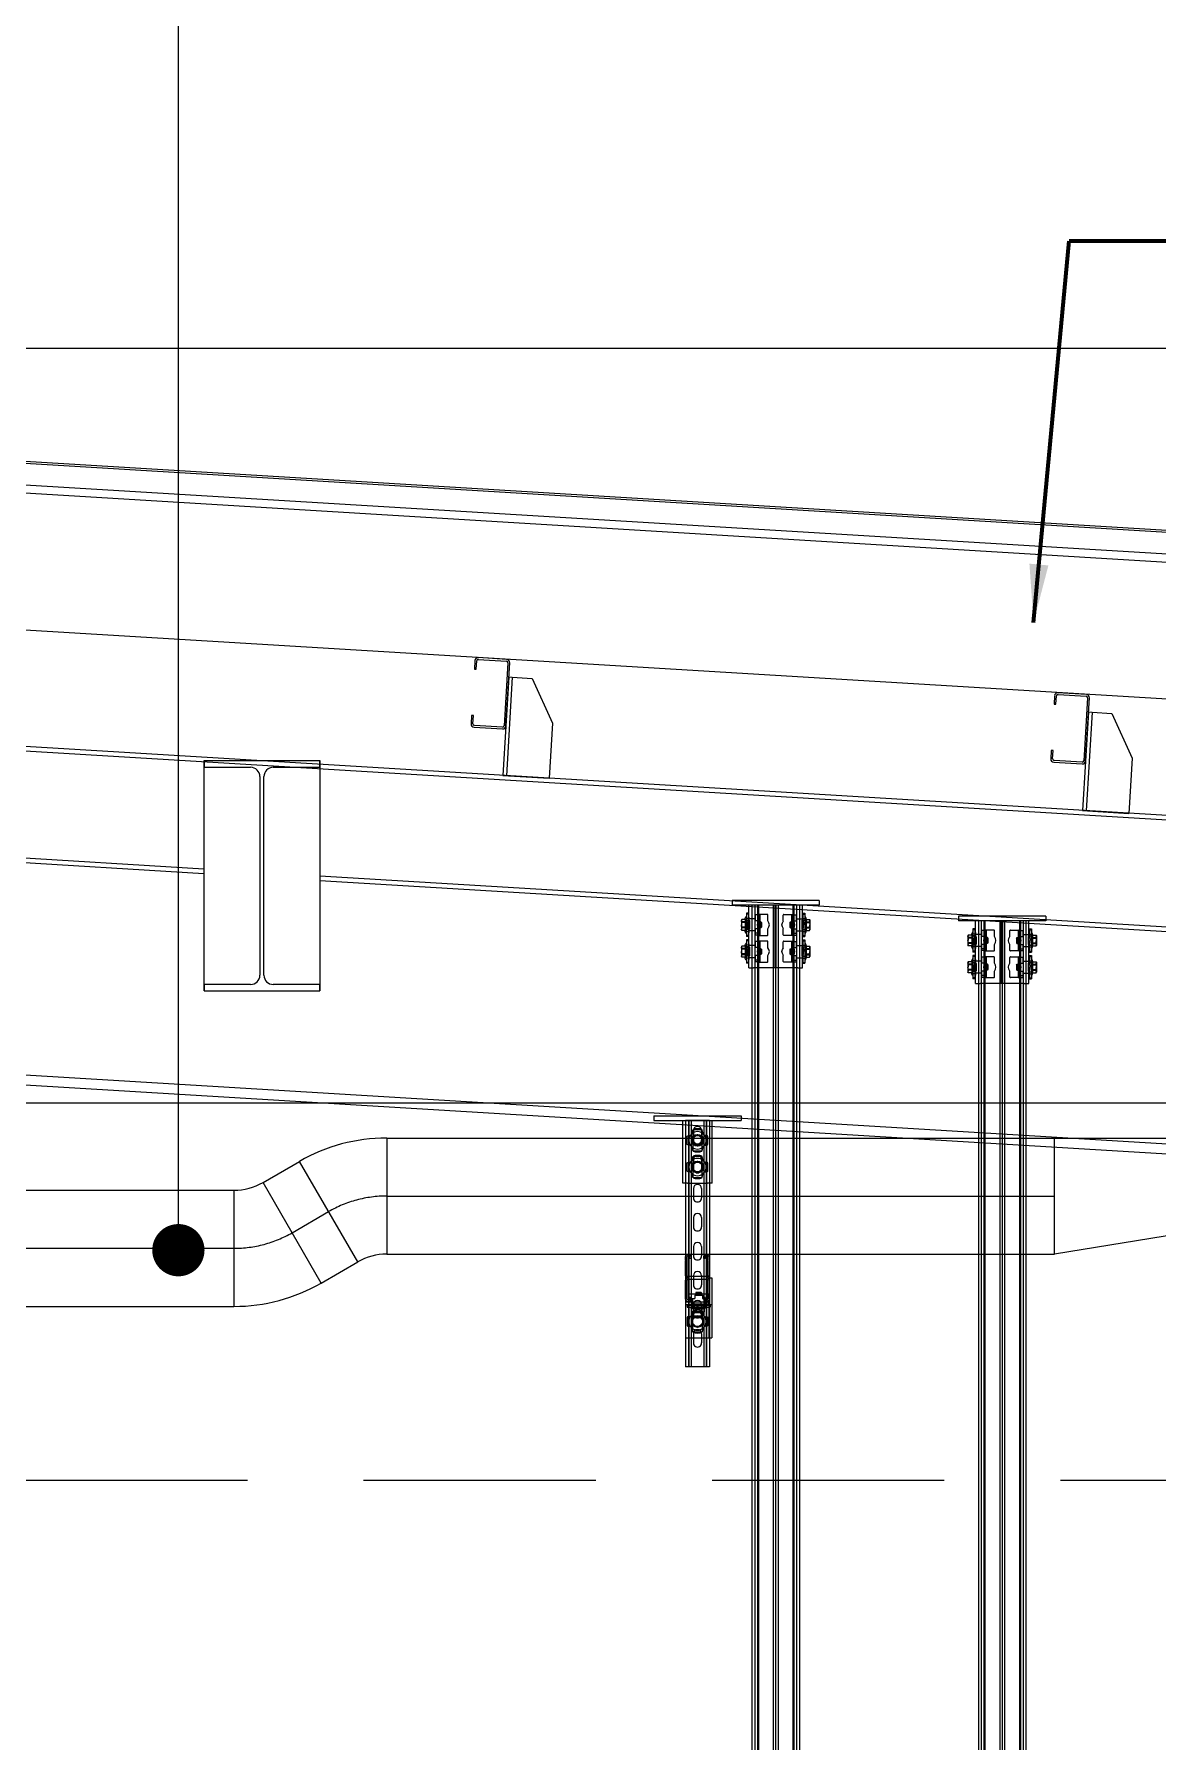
# Model space of a CAD drawing. Header units: millimetres. Extents: x 0 to 268175, y 0 to 74250.
# Drawn here: x 96188 to 98123, y 23596 to 26537 of the extents above; entities that cross this region are included whole.
import ezdxf

# ---------------------------------------------------------------- set-up
doc = ezdxf.new("R2010")
doc.units = ezdxf.units.MM
doc.header["$LTSCALE"] = 200
for name, pattern in [('CEN-GAUN', [32.2, 30, -1, 0.2, -1]), ('CEN6', [12, 10, -0.75, 0.5, -0.75]), ('H3', [3, 2, -1]), ('phl_thick', [0])]:
    doc.linetypes.add(name, pattern=pattern)
for name, color, linetype in [('1 CEN', 15, 'CEN-GAUN'), ('1 OA', 4, 'Continuous'), ('@@P3_P4 환상망 SUPPORT', 143, 'Continuous'), ('BA', 9, 'Continuous'), ('SYP_INSUL', 252, 'Continuous'), ('TE', 2, 'Continuous')]:
    doc.layers.add(name, color=color, linetype=linetype)
doc.styles.add('GHS_DIM', font='romans.shx', dxfattribs={"width": 0.7, "bigfont": 'ghs.shx'})
doc.styles.add('돋움', font='')
doc.styles.get('돋움').set_extended_font_data('Dotum')
doc.dimstyles.new('LEADER50', dxfattribs={"dimscale": 0, "dimtxt": 100, "dimasz": 100, "dimexe": 50, "dimexo": 50, "dimgap": 40, "dimtad": 1, "dimdec": 0, "dimdsep": 46, "dimtxsty": 'GHS_DIM', "dimcen": 2.5, "dimclrd": 1, "dimclre": 1, "dimclrt": 2, "dimadec": 0, "dimazin": 0, "dimtfac": 1, "dimtdec": 0, "dimtofl": 0, "dimtmove": 0, "dimatfit": 3, "dimfxl": 30, "dimtvp": 1, "dimtolj": 1, "dimtzin": 0, "dimarcsym": 0})
doc.dimstyles.new('SAMOO-25', dxfattribs={"dimscale": 100, "dimtxt": 2.5, "dimasz": 1, "dimexe": 2, "dimexo": 2, "dimgap": 1, "dimtad": 1, "dimdec": 0, "dimdsep": 46, "dimlunit": 6, "dimtxsty": '돋움', "dimblk": 'dimdot', "dimcen": 1, "dimclrd": 1, "dimclre": 1, "dimclrt": 3, "dimadec": 0, "dimazin": 0, "dimtm": 1e-09, "dimtfac": 1, "dimtdec": 0, "dimtix": 1, "dimtmove": 2, "dimatfit": 3, "dimldrblk": 'NONE', "dimfxl": 8, "dimtolj": 1, "dimarcsym": 0})

# ---------------------------------------------------------------- blocks, each defined once
blk = doc.blocks.new('A$Cd080613a')
at = {"layer": '@@P3_P4 환상망 SUPPORT', "color": 2, "linetype": 'phl_thick'}
for p, q in [((-20, 4.434), (-18.540497, 4.434)), ((-20, 1.034), (-20, 4.434)), ((-20, 1.034), (-18.540497, 1.034)), ((-18.540497, 4.434), (-11.18034, 4.434)), ((-18.540497, 1.034), (-18.540497, 4.434)), ((-18.540497, 1.034), (-11.18034, 1.034)), ((-13.5, 0), (-13.5, 1.034)), ((-13.5, 0), (-8, 0)), ((-11.18034, 4.434), (-10.999621, 4.526016)), ((-11.18034, 1.034), (-11.18034, 4.434)), ((-11.18034, 1.034), (-8.008727, 1.034)), ((-10.999621, 4.526016), (-10.817799, 4.607405)), ((-10.817799, 4.607405), (-10.635521, 4.678167)), ((-10.635521, 4.678167), (-10.453605, 4.738253)), ((-10.5, -10.466), (-10.5, 0)), ((-10.453605, 4.738253), (-10.273729, 4.787376)), ((-10.309559, 6.434007), (10.309559, 6.434007)), ((-10.273729, 4.787376), (-10.096742, 4.825514)), ((-10.096742, 4.825514), (-9.923378, 4.852767)), ((-9.923378, 4.852767), (-9.754732, 4.869109)), ((-9.754732, 4.869109), (-9.592018, 4.874416)), ((-9.43597, 4.869011), (-9.592018, 4.874416)), ((-9.45, 12.285517), (-8.5, 12.834)), ((-9.45, 12.285517), (-9.425949, 12.285517)), ((-9.45, 6.434), (-9.45, 12.285517)), ((-9.286802, 4.852541), (-9.43597, 4.869011)), ((-9.425949, 12.285517), (-9.225178, 12.382765)), ((-9.425949, 6.434), (-9.425949, 12.285517)), ((-9.14507, 4.825103), (-9.286802, 4.852541)), ((-9.225178, 12.382765), (-9.028632, 12.46982)), ((-9.011345, 4.786714), (-9.14507, 4.825103)), ((-9.028632, 12.46982), (-8.835734, 12.547031)), ((-8.886751, 4.737605), (-9.011345, 4.786714)), ((-8.771402, 4.677806), (-8.886751, 4.737605)), ((-8.835734, 12.547031), (-8.645934, 12.614685)), ((-8.66519, 4.60729), (-8.771402, 4.677806)), ((-8.568009, 4.52603), (-8.66519, 4.60729)), ((-8.645934, 12.614685), (-8.458704, 12.673015)), ((-8.479752, 4.434), (-8.568009, 4.52603)), ((-8.5, 12.834), (8.5, 12.834)), ((-8.383024, 4.342905), (-8.479752, 4.434)), ((-8.479752, 4.434), (8.479752, 4.434)), ((-8.458704, 12.673015), (-8.273532, 12.722205)), ((-8.298335, 4.244727), (-8.383024, 4.342905)), ((-8.225616, 4.140826), (-8.298335, 4.244727)), ((-8.273532, 12.722205), (-8.089918, 12.762387)), ((-8.164452, 4.032743), (-8.225616, 4.140826)), ((-8.114311, 3.921798), (-8.164452, 4.032743)), ((-8.073442, 3.805669), (-8.114311, 3.921798)), ((-8.089918, 12.762387), (-7.907369, 12.793645)), ((-8.041426, 3.683749), (-8.073442, 3.805669)), ((-8.018427, 3.556566), (-8.041426, 3.683749)), ((-8.004602, 3.42465), (-8.018427, 3.556566)), ((-8.006255, 0.977988), (-8.008727, 1.034)), ((-8.004136, 0.924002), (-8.006255, 0.977988)), ((-8.000031, 3.288557), (-8.004602, 3.42465)), ((-8.002394, 0.872075), (-8.004136, 0.924002)), ((-8.001102, 0.822352), (-8.002394, 0.872075)), ((-8.000288, 0.774408), (-8.001102, 0.822352)), ((-8, 0.727727), (-8.000288, 0.774408)), ((-8, -0.157176), (-8, 3.288561)), ((-7.997347, 2.169936), (-8, 2.238707)), ((-7.989459, 2.102767), (-7.997347, 2.169936)), ((-7.976272, 2.037446), (-7.989459, 2.102767)), ((-7.957771, 1.974207), (-7.976272, 2.037446)), ((-7.934047, 1.913249), (-7.957771, 1.974207)), ((-7.905217, 1.854768), (-7.934047, 1.913249)), ((-7.907369, 12.793645), (-7.725397, 12.816016)), ((-7.871396, 1.798956), (-7.905217, 1.854768)), ((-7.832213, 1.745381), (-7.871396, 1.798956)), ((-7.78686, 1.693336), (-7.832213, 1.745381)), ((-7.735268, 1.643293), (-7.78686, 1.693336)), ((-7.677382, 1.595741), (-7.735268, 1.643293)), ((-7.725397, 12.816016), (-7.543511, 12.829488)), ((-7.613221, 1.551128), (-7.677382, 1.595741)), ((-7.54299, 1.509804), (-7.613221, 1.551128)), ((-7.543511, 12.829488), (-7.361216, 12.834)), ((-7.466933, 1.472099), (-7.54299, 1.509804)), ((-7.385253, 1.438355), (-7.466933, 1.472099)), ((-7.298238, 1.408783), (-7.385253, 1.438355)), ((-7.17892, 12.829488), (-7.361216, 12.834)), ((-7.206336, 1.383563), (-7.298238, 1.408783)), ((-7.110023, 1.362871), (-7.206336, 1.383563)), ((-6.997035, 12.816016), (-7.17892, 12.829488)), ((-7.009788, 1.34687), (-7.110023, 1.362871)), ((-6.90625, 1.335597), (-7.009788, 1.34687)), ((-6.815063, 12.793645), (-6.997035, 12.816016)), ((-6.800099, 1.329011), (-6.90625, 1.335597)), ((-6.632514, 12.762387), (-6.815063, 12.793645)), ((-6.691977, 1.327135), (-6.800099, 1.329011)), ((-6.691977, 1.327135), (-6.581325, 1.329907)), ((-6.4489, 12.722205), (-6.632514, 12.762387)), ((-6.581325, 1.329907), (-6.467915, 1.337363)), ((-6.467915, 1.337363), (-6.352408, 1.349526)), ((-6.263728, 12.673015), (-6.4489, 12.722205)), ((-6.352408, 1.349526), (-6.235472, 1.366419)), ((-6.076497, 12.614685), (-6.263728, 12.673015)), ((-6.235472, 1.366419), (-6.117777, 1.387979)), ((-6.117777, 1.387979), (-6, 1.414014)), ((-5.886698, 12.547031), (-6.076497, 12.614685)), ((-6, 1.414014), (-5.30323, 1.57262)), ((-6, -1.216), (-6, 1.414014)), ((-5.6938, 12.46982), (-5.886698, 12.547031)), ((-5.497254, 12.382765), (-5.6938, 12.46982)), ((-5.296482, 12.285517), (-5.497254, 12.382765)), ((-5.30323, 1.57262), (-4.617331, 1.711087)), ((-5.296482, 12.285517), (-4.129467, 12.285517)), ((-5.296482, 6.434), (-5.296482, 12.285517)), ((-4.617331, 1.711087), (-3.940787, 1.829986)), ((-4.129467, 12.285517), (-3.727924, 12.382765)), ((-4.129467, 6.434), (-4.129467, 12.285517)), ((-3.940787, 1.829986), (-3.272149, 1.929801)), ((-3.727924, 12.382765), (-3.334832, 12.46982)), ((-3.334832, 12.46982), (-2.949037, 12.547031)), ((-3.272149, 1.929801), (-2.610019, 2.010935)), ((-2.949037, 12.547031), (-2.569437, 12.614685)), ((-2.610019, 2.010935), (-1.953047, 2.07371)), ((-2.569437, 12.614685), (-2.194977, 12.673015)), ((-2.194977, 12.673015), (-1.824632, 12.722205)), ((-1.953047, 2.07371), (-1.299912, 2.118373)), ((-1.824632, 12.722205), (-1.457404, 12.762387)), ((-1.457404, 12.762387), (-1.092307, 12.793645)), ((-1.299912, 2.118373), (-0.649322, 2.145102)), ((-1.092307, 12.793645), (-0.728363, 12.816016)), ((-0.728363, 12.816016), (-0.364591, 12.829488)), ((-0.649322, 2.145102), (0, 2.154)), ((-0.364591, 12.829488), (0, 12.834)), ((0.364591, 12.829488), (0, 12.834)), ((0.649322, 2.145102), (0, 2.154)), ((0.728363, 12.816016), (0.364591, 12.829488)), ((1.299912, 2.118373), (0.649322, 2.145102)), ((1.092307, 12.793645), (0.728363, 12.816016)), ((1.457404, 12.762387), (1.092307, 12.793645)), ((1.953047, 2.07371), (1.299912, 2.118373)), ((1.824632, 12.722205), (1.457404, 12.762387)), ((2.194977, 12.673015), (1.824632, 12.722205)), ((2.610019, 2.010935), (1.953047, 2.07371)), ((2.569437, 12.614685), (2.194977, 12.673015)), ((2.949037, 12.547031), (2.569437, 12.614685)), ((3.272149, 1.929801), (2.610019, 2.010935)), ((3.334832, 12.46982), (2.949037, 12.547031)), ((3.940787, 1.829986), (3.272149, 1.929801)), ((3.727924, 12.382765), (3.334832, 12.46982)), ((4.129467, 12.285517), (3.727924, 12.382765)), ((4.617331, 1.711087), (3.940787, 1.829986)), ((4.129467, 12.285517), (5.296482, 12.285517)), ((4.129467, 6.434), (4.129467, 12.285517)), ((5.30323, 1.57262), (4.617331, 1.711087)), ((5.296482, 12.285517), (5.517089, 12.391922)), ((5.296482, 6.434), (5.296482, 12.285517)), ((6, 1.414014), (5.30323, 1.57262)), ((5.517089, 12.391922), (5.732653, 12.48604)), ((5.732653, 12.48604), (5.943938, 12.568319)), ((5.943938, 12.568319), (6.151669, 12.639125)), ((6.117777, 1.387979), (6, 1.414014)), ((6, -1.216), (6, 1.414014)), ((6.235472, 1.366419), (6.117777, 1.387979)), ((6.151669, 12.639125), (6.356539, 12.698744)), ((6.352408, 1.349526), (6.235472, 1.366419)), ((6.467915, 1.337363), (6.352408, 1.349526)), ((6.356539, 12.698744), (6.559224, 12.747389)), ((6.581325, 1.329907), (6.467915, 1.337363)), ((6.559224, 12.747389), (6.760381, 12.785202)), ((6.691977, 1.327135), (6.581325, 1.329907)), ((6.691977, 1.327135), (6.800099, 1.329011)), ((6.760381, 12.785202), (6.960663, 12.812253)), ((6.800099, 1.329011), (6.90625, 1.335597)), ((6.90625, 1.335597), (7.009788, 1.34687)), ((6.960663, 12.812253), (7.160721, 12.828542)), ((7.009788, 1.34687), (7.110023, 1.362871)), ((7.110023, 1.362871), (7.206336, 1.383563)), ((7.160721, 12.828542), (7.361216, 12.834)), ((7.206336, 1.383563), (7.298238, 1.408783)), ((7.298238, 1.408783), (7.385253, 1.438355)), ((7.583949, 12.827266), (7.361216, 12.834)), ((7.385253, 1.438355), (7.466933, 1.472099)), ((7.466933, 1.472099), (7.54299, 1.509804)), ((7.54299, 1.509804), (7.613221, 1.551128)), ((7.806234, 12.80717), (7.583949, 12.827266)), ((7.613221, 1.551128), (7.677382, 1.595741)), ((7.677382, 1.595741), (7.735268, 1.643293)), ((7.735268, 1.643293), (7.78686, 1.693336)), ((7.78686, 1.693336), (7.832213, 1.745381)), ((8.028974, 12.773795), (7.806234, 12.80717)), ((7.832213, 1.745381), (7.871395, 1.798957)), ((7.871395, 1.798957), (7.905217, 1.854768)), ((7.905217, 1.854768), (7.934047, 1.913249)), ((7.934047, 1.913249), (7.957771, 1.974207)), ((7.957771, 1.974207), (7.976272, 2.037446)), ((7.976272, 2.037446), (7.989459, 2.102767)), ((7.989459, 2.102767), (7.997347, 2.169936)), ((7.997347, 2.169936), (8, 2.238707)), ((8, 3.288561), (8.004602, 3.42465)), ((8, -0.157176), (8, 3.288561)), ((8, 0.727727), (8.000288, 0.774408)), ((8, 0), (13.5, 0)), ((8.000288, 0.774408), (8.001102, 0.822352)), ((8.001102, 0.822352), (8.002394, 0.872075)), ((8.002394, 0.872075), (8.004128, 0.923982)), ((8.004128, 0.923982), (8.006255, 0.977988)), ((8.004602, 3.42465), (8.018427, 3.556566)), ((8.006255, 0.977988), (8.008727, 1.034)), ((8.008727, 1.034), (20, 1.034)), ((8.018427, 3.556566), (8.041426, 3.683749)), ((8.253062, 12.727113), (8.028974, 12.773795)), ((8.041426, 3.683749), (8.073442, 3.805669)), ((8.073442, 3.805669), (8.114311, 3.921798)), ((8.114311, 3.921798), (8.164452, 4.032743)), ((8.164452, 4.032743), (8.225616, 4.140826)), ((8.225616, 4.140826), (8.298335, 4.244727)), ((8.479397, 12.666988), (8.253062, 12.727113)), ((8.298335, 4.244727), (8.383024, 4.342905)), ((8.383024, 4.342905), (8.4798, 4.433966)), ((8.70889, 12.593179), (8.479397, 12.666988)), ((8.479752, 4.434), (8.567993, 4.526015)), ((9.45, 12.285517), (8.5, 12.834)), ((8.567993, 4.526015), (8.665364, 4.607404)), ((8.665364, 4.607404), (8.772082, 4.678167)), ((8.942483, 12.505333), (8.70889, 12.593179)), ((8.772082, 4.678167), (8.888251, 4.738253)), ((8.888251, 4.738253), (9.013275, 4.787375)), ((9.181157, 12.402978), (8.942483, 12.505333)), ((9.013275, 4.787375), (9.146859, 4.825513)), ((9.146859, 4.825513), (9.288848, 4.852767)), ((9.425949, 12.285517), (9.181157, 12.402978)), ((9.288848, 4.852767), (9.438622, 4.869109)), ((9.425949, 12.285517), (9.45, 12.285517)), ((9.425949, 6.434), (9.425949, 12.285517)), ((9.438622, 4.869109), (9.595039, 4.874416)), ((9.45, 6.434), (9.45, 12.285517)), ((9.757758, 4.869011), (9.595039, 4.874416)), ((9.925931, 4.852541), (9.757758, 4.869011)), ((10.099052, 4.825103), (9.925931, 4.852541)), ((10.276366, 4.786714), (10.099052, 4.825103)), ((10.45592, 4.737606), (10.276366, 4.786714)), ((10.63676, 4.677807), (10.45592, 4.737606)), ((10.5, -10.466), (10.5, 0)), ((10.81822, 4.607291), (10.63676, 4.677807)), ((10.999636, 4.526031), (10.81822, 4.607291)), ((11.18034, 4.434), (10.999636, 4.526031)), ((11.18034, 4.434), (18.540497, 4.434)), ((11.18034, 1.034), (11.18034, 4.434)), ((13.5, 0), (13.5, 1.034)), ((18.540497, 4.434), (20, 4.434)), ((18.540497, 1.034), (18.540497, 4.434)), ((20, 1.034), (20, 4.434)), ((-17.5, -10.466), (-6.800735, -10.466)), ((-17.5, -18.466001), (-17.5, -10.466)), ((-17.5, -18.466001), (17.5, -18.466001)), ((-6.800735, -16.249999), (-6.800735, -10.466)), ((-6.800735, -16.249999), (6.800735, -16.249999)), ((-6, -1.216), (6, -1.216)), ((-5, -20.63), (-5, -18.466001)), ((-4.064, -21.565999), (-5, -20.63)), ((-5, -20.63), (5, -20.63)), ((-4.064, -21.565999), (4.064, -21.565999)), ((4.064, -21.565999), (5, -20.63)), ((5, -20.63), (5, -18.466001)), ((6.800735, -10.466), (17.5, -10.466)), ((6.800735, -16.249999), (6.800735, -10.466)), ((14.5, -18.466001), (14.5, -10.466)), ((17.5, -18.466001), (17.5, -10.466))]:
    blk.add_line(p, q, dxfattribs=at)
for centre, start, end in [((-10.309559, -0.066037), 90.000000636, 136.186859386), ((10.309559, -0.066037), 43.813140614, 89.999999364)]:
    blk.add_arc(centre, 6.500044, start, end, dxfattribs=at)
for centre, start_param, end_param in [((-6, -0.157176), 3.1415926536, 4.7123889763), ((6, -0.157176), 4.7123889844, 6.2831853072)]:
    blk.add_ellipse(centre, major_axis=(2, 0), ratio=0.529412, start_param=start_param, end_param=end_param, dxfattribs=at)
blk = doc.blocks.new('A$C467f8655')
at = {"layer": '@@P3_P4 환상망 SUPPORT', "color": 5, "linetype": 'Continuous', "lineweight": 0, "extrusion": (1, -2.22045e-16, -2.22045e-16)}
for p, q in [((-75, 0), (-75, -8)), ((-75, 0), (75, 0)), ((75, 0), (75, -8)), ((-75, -8), (75, -8)), ((-46, -116), (-46, -8)), ((-29.8, -25), (-29.8, -35.3)), ((-14.2, -24), (-28.8, -24)), ((-13.2, -35.3), (-13.2, -25)), ((-1, -116), (-1, -8)), ((1, -116), (1, -8)), ((13.2, -35.3), (13.2, -25)), ((14.2, -24), (28.8, -24)), ((29.8, -25), (29.8, -35.3)), ((46, -116), (46, -8)), ((-29.8, -48.7), (-29.8, -59)), ((-13.2, -59), (-13.2, -48.7)), ((13.2, -59), (13.2, -48.7)), ((29.8, -48.7), (29.8, -59)), ((-29.8, -71), (-29.8, -81.3)), ((-28.8, -60), (-14.2, -60)), ((-14.2, -70), (-28.8, -70)), ((-13.2, -81.3), (-13.2, -71)), ((13.2, -81.3), (13.2, -71)), ((28.8, -60), (14.2, -60)), ((14.2, -70), (28.8, -70)), ((29.8, -71), (29.8, -81.3)), ((-38, -116), (-46, -116)), ((-38, -116), (-1, -116)), ((-29.8, -94.7), (-29.8, -105)), ((-28.8, -106), (-14.2, -106)), ((-13.2, -105), (-13.2, -94.7)), ((1, -116), (38, -116)), ((13.2, -105), (13.2, -94.7)), ((28.8, -106), (14.2, -106)), ((29.8, -94.7), (29.8, -105)), ((46, -116), (38, -116))]:
    blk.add_line(p, q, dxfattribs=at)
at = {"layer": '@@P3_P4 환상망 SUPPORT', "color": 5, "linetype": 'Continuous', "lineweight": 0, "extrusion": (-2.22045e-16, 4.93038e-32, -1)}
for centre, radius, start, end in [((28.8, -25), 1, 0, 90), ((14.2, -25), 1, 90, 180), ((-14.2, -25), 1, 0, 90), ((-28.8, -25), 1, 90, 180), ((-21.5, -42), 10.6, 320.7731, 39.2269), ((-21.5, -42), 10.6, 140.7731, 219.2269), ((28.8, -59), 1, 270, 0), ((28.8, -71), 1, 0, 90), ((14.2, -59), 1, 180, 270), ((14.2, -71), 1, 90, 180), ((-21.5, -88), 10.6, 320.7731, 39.2269), ((-14.2, -59), 1, 270, 0), ((-14.2, -71), 1, 0, 90), ((-28.8, -59), 1, 180, 270), ((-28.8, -71), 1, 90, 180), ((-21.5, -88), 10.6, 140.7731, 219.2269), ((28.8, -105), 1, 270, 0), ((14.2, -105), 1, 180, 270), ((-14.2, -105), 1, 270, 0), ((-28.8, -105), 1, 180, 270)]:
    blk.add_arc(centre, radius, start, end, dxfattribs=at)
at = {"layer": '@@P3_P4 환상망 SUPPORT', "color": 5, "linetype": 'Continuous', "lineweight": 0}
for centre, radius, start, end in [((-21.5, -42), 10.7, 140.7731, 219.2269), ((-21.5, -42), 10.6, 320.7731, 39.2269), ((-21.5, -88), 10.7, 140.7731, 219.2269), ((-21.5, -88), 10.6, 320.7731, 39.2269)]:
    blk.add_arc(centre, radius, start, end, dxfattribs=at)
at = {"layer": '@@P3_P4 환상망 SUPPORT', "color": 2, "linetype": 'Continuous', "xscale": -1, "rotation": 90}
for p in [(-46, -42), (-46, -88)]:
    blk.add_blockref('A$Cd080613a', p, dxfattribs=at)
at = {"layer": '@@P3_P4 환상망 SUPPORT', "color": 2, "linetype": 'Continuous', "rotation": 270}
for p in [(46, -42), (46, -88)]:
    blk.add_blockref('A$Cd080613a', p, dxfattribs=at)
blk = doc.blocks.new('*U4185')
at = {"layer": '@@P3_P4 환상망 SUPPORT', "linetype": 'phl_thick'}
for p, q in [((0, 41), (3142.6, 41)), ((0, -41), (0, 41)), ((0, 36.1), (3142.6, 36.1)), ((0, 31.3), (3142.6, 31.3)), ((0, 30.6), (3142.6, 30.6)), ((0, 30.4), (3142.6, 30.4)), ((0, 29.7), (3142.6, 29.7)), ((0, 4.1), (3142.6, 4.1)), ((0, 0), (3142.6, 0)), ((0, -4.1), (3142.6, -4.1)), ((0, -29.7), (3142.6, -29.7)), ((0, -30.4), (3142.6, -30.4)), ((0, -30.6), (3142.6, -30.6)), ((0, -31.3), (3142.6, -31.3)), ((0, -36.1), (3142.6, -36.1)), ((0, -41), (3142.6, -41))]:
    blk.add_line(p, q, dxfattribs=at)
blk = doc.blocks.new('*U4187')
at = {"layer": '@@P3_P4 환상망 SUPPORT', "linetype": 'phl_thick'}
for p, q in [((0, 41), (3115.7, 41)), ((0, -41), (0, 41)), ((0, 36.1), (3115.7, 36.1)), ((0, 31.3), (3115.7, 31.3)), ((0, 30.6), (3115.7, 30.6)), ((0, 30.4), (3115.7, 30.4)), ((0, 29.7), (3115.7, 29.7)), ((0, 4.1), (3115.7, 4.1)), ((0, 0), (3115.7, 0)), ((0, -4.1), (3115.7, -4.1)), ((0, -29.7), (3115.7, -29.7)), ((0, -30.4), (3115.7, -30.4)), ((0, -30.6), (3115.7, -30.6)), ((0, -31.3), (3115.7, -31.3)), ((0, -36.1), (3115.7, -36.1)), ((0, -41), (3115.7, -41))]:
    blk.add_line(p, q, dxfattribs=at)
blk = doc.blocks.new('*U4164')
at = {"layer": '@@P3_P4 환상망 SUPPORT', "linetype": 'phl_thick'}
for p, q in [((-20.5, 0), (-20.5, 424)), ((-15.6, 0), (-15.6, 424)), ((-15.1, 0), (-15.1, 424)), ((-11, 0), (-11, 424)), ((11, 0), (11, 424)), ((15.1, 0), (15.1, 424)), ((15.6, 0), (15.6, 424)), ((20.5, 0), (20.5, 424)), ((-7, 367), (-7, 383)), ((7, 367), (7, 383)), ((-7, 317), (-7, 333)), ((7, 317), (7, 333)), ((-7, 267), (-7, 283)), ((7, 267), (7, 283)), ((-7, 217), (-7, 233)), ((7, 217), (7, 233)), ((-7, 167), (-7, 183)), ((7, 167), (7, 183)), ((-7, 117), (-7, 133)), ((7, 117), (7, 133)), ((-7, 67), (-7, 83)), ((7, 67), (7, 83)), ((-7, 17), (-7, 33)), ((7, 17), (7, 33))]:
    blk.add_line(p, q, dxfattribs=at)
at = {"layer": '@@P3_P4 환상망 SUPPORT', "linetype": 'Continuous'}
for p, q in [((-20.5, 424), (20.5, 424)), ((-20.5, 0), (20.5, 0))]:
    blk.add_line(p, q, dxfattribs=at)
at = {"layer": '@@P3_P4 환상망 SUPPORT', "linetype": 'phl_thick'}
for centre, start, end in [((0, 383), 0.0003, 180.0003), ((0, 367), 180.0003, 0.0003), ((0, 333), 0.0003, 180.0003), ((0, 317), 180.0003, 0.0003), ((0, 283), 0.0003, 180.0003), ((0, 267), 180.0003, 0.0003), ((0, 233), 0.0003, 180.0003), ((0, 217), 180.0003, 0.0003), ((0, 183), 0.0003, 180.0003), ((0, 167), 180.0003, 0.0003), ((0, 133), 0.0003, 180.0003), ((0, 117), 180.0003, 0.0003), ((0, 83), 0.0003, 180.0003), ((0, 67), 180.0003, 0.0003), ((0, 33), 0.0003, 180.0003), ((0, 17), 180.0003, 0.0003)]:
    blk.add_arc(centre, 7, start, end, dxfattribs=at)
blk = doc.blocks.new('A$C1199bcb0')
at = {"layer": '@@P3_P4 환상망 SUPPORT', "color": 2, "linetype": 'phl_thick'}
for p, q in [((-18, 6), (-17.99649, 6.117777)), ((-18, -6), (-18, 6)), ((-17.99649, 6.117777), (-17.986084, 6.235472)), ((-17.986084, 6.235472), (-17.968693, 6.352408)), ((-17.968693, 6.352408), (-17.944448, 6.467915)), ((-17.944448, 6.467915), (-17.913618, 6.581325)), ((-17.913618, 6.581325), (-17.876478, 6.691977)), ((-17.876478, 6.691977), (-17.832987, 6.800099)), ((-17.832987, 6.800099), (-17.782843, 6.90625)), ((-17.782843, 6.90625), (-17.726339, 7.009788)), ((-17.726339, 7.009788), (-17.663683, 7.110023)), ((-17.663683, 7.110023), (-17.595186, 7.206336)), ((-17.595186, 7.206336), (-17.521322, 7.298238)), ((-17.521322, 7.298238), (-17.442581, 7.385253)), ((-17.442581, 7.385253), (-17.359451, 7.466933)), ((-17.359451, 7.466933), (-17.272411, 7.54299)), ((-17.272411, 7.54299), (-17.182116, 7.613221)), ((-17.182116, 7.613221), (-17.089214, 7.677382)), ((-17.089214, 7.677382), (-16.99437, 7.735268)), ((-16.99437, 7.735268), (-16.898317, 7.78686)), ((-16.898317, 7.78686), (-16.801819, 7.832213)), ((-16.801819, 7.832213), (-16.705605, 7.871396)), ((-16.705605, 7.871396), (-16.608332, 7.905217)), ((-16.608332, 7.905217), (-16.509245, 7.934047)), ((-16.509245, 7.934047), (-16.408728, 7.957771)), ((-16.408728, 7.957771), (-16.307163, 7.976272)), ((-16.307163, 7.976272), (-16.204935, 7.989459)), ((-16.204935, 7.989459), (-16.102423, 7.997347)), ((-16.102423, 7.997347), (-16, 8)), ((-16, 8), (-14.439052, 8)), ((-14.439049, 8.000031), (-14.231407, 8.004602)), ((-14.231407, 8.004602), (-14.024026, 8.018427)), ((-14.024026, 8.018427), (-13.817566, 8.041426)), ((-13.817566, 8.041426), (-13.612699, 8.073442)), ((-13.612699, 8.073442), (-13.410096, 8.114311)), ((-13.410096, 8.114311), (-13.208317, 8.164452)), ((-13.208317, 8.164452), (-13.002339, 8.225616)), ((-13.002339, 8.225616), (-12.793396, 8.298335)), ((-12.793396, 8.298335), (-12.583125, 8.383024)), ((-12.583125, 8.383024), (-12.373108, 8.479752)), ((-12.373108, 8.479752), (-12.202334, 8.568009)), ((-12.202334, 8.568009), (-12.032001, 8.66519)), ((-12.032001, 8.66519), (-11.862731, 8.771353)), ((-11.862731, 8.771353), (-11.69539, 8.886751)), ((-11.69539, 8.886751), (-11.530483, 9.011345)), ((-11.530483, 9.011345), (-11.36902, 9.14507)), ((-11.36902, 9.14507), (-11.212824, 9.286802)), ((-11.212824, 9.286802), (-11.06258, 9.43597)), ((-11.06258, 9.43597), (-10.918729, 9.592018)), ((-10.918729, 9.592018), (-10.782094, 9.754732)), ((-10.782094, 9.754732), (-10.652928, 9.923378)), ((-10.652928, 9.923378), (-10.532238, 10.096755)), ((-10.532238, 10.096755), (-10.420465, 10.273729)), ((-10.420465, 10.273729), (-10.317712, 10.453605)), ((-10.317712, 10.453605), (-10.224151, 10.635519)), ((-10.224151, 10.635519), (-10.14017, 10.817799)), ((-10.14017, 10.817799), (-10.065554, 10.999621)), ((-10.065554, 10.999621), (-10, 11.18034)), ((-10, 11.18034), (-7.5, 18.540497)), ((-8.5, -4.129467), (-8.5, 4.129467)), ((-7.862192, 17.474161), (-8, 17.5)), ((-8, 17.068443), (-8, 17.5)), ((-7.826223, 5.296482), (-7.478477, 5.497254)), ((-7.478477, 5.497254), (-7.13805, 5.6938)), ((-7.13805, 5.6938), (-6.803941, 5.886698)), ((-6.803941, 5.886698), (-6.475198, 6.076497)), ((-6.475198, 6.076497), (-6.150906, 6.263728)), ((-6.150906, 6.263728), (-5.830178, 6.4489)), ((-5.830178, 6.4489), (-5.512148, 6.632514)), ((-5.512148, 6.632514), (-4.880781, 6.997035)), ((-4.880781, 6.997035), (-4.565745, 7.17892)), ((-4.565745, 7.17892), (-4.25, 7.361216)), ((-4.25, 7.361216), (-3.934255, 7.543511)), ((-3.934255, 7.543511), (-3.619219, 7.725397)), ((-3.619219, 7.725397), (-3.304035, 7.907369)), ((-3.304035, 7.907369), (-2.987851, 8.089918)), ((-2.987851, 8.089918), (-2.669822, 8.273532)), ((-2.669822, 8.273532), (-2.349094, 8.458704)), ((-2.349094, 8.458704), (-2.024802, 8.645934)), ((-2.024802, 8.645934), (-1.696059, 8.835734)), ((-1.696059, 8.835734), (-1.361951, 9.028632)), ((-1.361951, 9.028632), (-1.021523, 9.225178)), ((-1.021523, 9.225178), (-0.673776, 9.425949)), ((1.09777, 9.181157), (0.673776, 9.425949)), ((1.511166, 8.942483), (1.09777, 9.181157)), ((1.91576, 8.70889), (1.511166, 8.942483)), ((2.313254, 8.479397), (1.91576, 8.70889)), ((2.705276, 8.253062), (2.313254, 8.479397)), ((3.093409, 8.028974), (2.705276, 8.253062)), ((3.479206, 7.806234), (3.093409, 8.028974)), ((3.864216, 7.583949), (3.479206, 7.806234)), ((4.597267, 7.160721), (3.864216, 7.583949)), ((4.943779, 6.960663), (4.597267, 7.160721)), ((5.290677, 6.760381), (4.943779, 6.960663)), ((5.639091, 6.559224), (5.290677, 6.760381)), ((5.990151, 6.356539), (5.639091, 6.559224)), ((6.344997, 6.151669), (5.990151, 6.356539)), ((6.704797, 5.943938), (6.344997, 6.151669)), ((7.444122, 5.517089), (6.704797, 5.943938)), ((7.826223, 5.296482), (7.444122, 5.517089)), ((10, 11.18034), (7.5, 18.540497)), ((8.5, -4.129467), (8.5, 4.129467)), ((10.0619, 11.00917), (10, 11.18034)), ((10.131785, 10.837331), (10.0619, 11.00917)), ((10.20982, 10.665387), (10.131785, 10.837331)), ((10.296167, 10.493907), (10.20982, 10.665387)), ((10.390993, 10.323456), (10.296167, 10.493907)), ((10.494428, 10.154656), (10.390993, 10.323456)), ((10.605843, 9.989169), (10.494428, 10.154656)), ((10.724691, 9.827928), (10.605843, 9.989169)), ((10.850639, 9.671434), (10.724691, 9.827928)), ((10.983347, 9.520192), (10.850639, 9.671434)), ((11.122479, 9.374703), (10.983347, 9.520192)), ((11.26755, 9.235579), (11.122479, 9.374703)), ((11.417344, 9.103769), (11.26755, 9.235579)), ((11.571177, 8.979536), (11.417344, 9.103769)), ((11.728471, 8.863041), (11.571177, 8.979536)), ((11.888385, 8.754602), (11.728471, 8.863041)), ((12.049542, 8.654679), (11.888385, 8.754602)), ((12.211309, 8.563124), (12.049542, 8.654679)), ((12.373108, 8.479752), (12.211309, 8.563124)), ((12.583125, 8.383024), (12.373118, 8.4798)), ((12.793396, 8.298335), (12.583125, 8.383024)), ((13.002339, 8.225616), (12.793396, 8.298335)), ((13.208317, 8.164452), (13.002339, 8.225616)), ((13.410096, 8.114311), (13.208317, 8.164452)), ((13.612699, 8.073442), (13.410096, 8.114311)), ((13.817566, 8.041426), (13.612699, 8.073442)), ((14.024026, 8.018427), (13.817566, 8.041426)), ((14.231407, 8.004602), (14.024026, 8.018427)), ((14.439052, 8), (14.231407, 8.004602)), ((14.439052, 8), (14.690674, 8)), ((14.690674, 8), (14.945595, 8)), ((14.945595, 8), (15.203898, 8)), ((15.203898, 8), (15.465673, 8)), ((15.465673, 8), (15.731009, 8)), ((15.731009, 8), (16, 8)), ((16.102423, 7.997347), (16, 8)), ((16.204935, 7.989459), (16.102423, 7.997347)), ((16.307163, 7.976272), (16.204935, 7.989459)), ((16.408728, 7.957771), (16.307163, 7.976272)), ((16.509245, 7.934047), (16.408728, 7.957771)), ((16.608332, 7.905217), (16.509245, 7.934047)), ((16.705605, 7.871395), (16.608332, 7.905217)), ((16.801819, 7.832213), (16.705605, 7.871395)), ((16.898317, 7.78686), (16.801819, 7.832213)), ((16.99437, 7.735268), (16.898317, 7.78686)), ((17.089214, 7.677382), (16.99437, 7.735268)), ((17.182116, 7.613221), (17.089214, 7.677382)), ((17.272411, 7.54299), (17.182116, 7.613221)), ((17.359451, 7.466933), (17.272411, 7.54299)), ((17.442581, 7.385253), (17.359451, 7.466933)), ((17.521322, 7.298238), (17.442581, 7.385253)), ((17.595186, 7.206336), (17.521322, 7.298238)), ((17.663683, 7.110023), (17.595186, 7.206336)), ((17.726339, 7.009788), (17.663683, 7.110023)), ((17.782843, 6.90625), (17.726339, 7.009788)), ((17.832987, 6.800099), (17.782843, 6.90625)), ((17.876478, 6.691977), (17.832987, 6.800099)), ((17.913618, 6.581325), (17.876478, 6.691977)), ((17.944448, 6.467915), (17.913618, 6.581325)), ((17.968693, 6.352408), (17.944448, 6.467915)), ((17.986084, 6.235472), (17.968693, 6.352408)), ((17.99649, 6.117777), (17.986084, 6.235472)), ((18, 6), (17.99649, 6.117777)), ((18, -6), (18, 6)), ((-17.99649, -6.117777), (-18, -6)), ((-17.986084, -6.235472), (-17.99649, -6.117777)), ((-17.968693, -6.352408), (-17.986084, -6.235472)), ((-17.944448, -6.467915), (-17.968693, -6.352408)), ((-17.913618, -6.581325), (-17.944448, -6.467915)), ((-17.876478, -6.691977), (-17.913618, -6.581325)), ((-17.832987, -6.800099), (-17.876478, -6.691977)), ((-17.782843, -6.90625), (-17.832987, -6.800099)), ((-17.726339, -7.009788), (-17.782843, -6.90625)), ((-17.663683, -7.110023), (-17.726339, -7.009788)), ((-17.595186, -7.206336), (-17.663683, -7.110023)), ((-17.521322, -7.298238), (-17.595186, -7.206336)), ((-17.442581, -7.385253), (-17.521322, -7.298238)), ((-17.359451, -7.466933), (-17.442581, -7.385253)), ((-17.272411, -7.54299), (-17.359451, -7.466933)), ((-17.182116, -7.613221), (-17.272411, -7.54299)), ((-17.089214, -7.677382), (-17.182116, -7.613221)), ((-16.99437, -7.735268), (-17.089214, -7.677382)), ((-16.898317, -7.78686), (-16.99437, -7.735268)), ((-16.801819, -7.832213), (-16.898317, -7.78686)), ((-16.705605, -7.871395), (-16.801819, -7.832213)), ((-16.608332, -7.905217), (-16.705605, -7.871395)), ((-16.509245, -7.934047), (-16.608332, -7.905217)), ((-16.408728, -7.957771), (-16.509245, -7.934047)), ((-16.307163, -7.976272), (-16.408728, -7.957771)), ((-16.204935, -7.989459), (-16.307163, -7.976272)), ((-16.102423, -7.997347), (-16.204935, -7.989459)), ((-16, -8), (-16.102423, -7.997347)), ((-16, -8), (-14.439052, -8)), ((-14.231407, -8.004602), (-14.439052, -8)), ((-14.024026, -8.018427), (-14.231407, -8.004602)), ((-13.817566, -8.041426), (-14.024026, -8.018427)), ((-13.612699, -8.073442), (-13.817566, -8.041426)), ((-13.410096, -8.114311), (-13.612699, -8.073442)), ((-13.208317, -8.164452), (-13.410096, -8.114311)), ((-13.002339, -8.225616), (-13.208317, -8.164452)), ((-12.793396, -8.298335), (-13.002339, -8.225616)), ((-12.583125, -8.383024), (-12.793396, -8.298335)), ((-12.373118, -8.4798), (-12.583125, -8.383024)), ((-12.202317, -8.567993), (-12.373108, -8.479752)), ((-12.031596, -8.665364), (-12.202317, -8.567993)), ((-11.861625, -8.77208), (-12.031596, -8.665364)), ((-11.693248, -8.888251), (-11.861625, -8.77208)), ((-11.528074, -9.013275), (-11.693248, -8.888251)), ((-11.366937, -9.146872), (-11.528074, -9.013275)), ((-11.210513, -9.288848), (-11.366937, -9.146872)), ((-11.059873, -9.438622), (-11.210513, -9.288848)), ((-10.916073, -9.595039), (-11.059873, -9.438622)), ((-10.779813, -9.757758), (-10.916073, -9.595039)), ((-10.651197, -9.925931), (-10.779813, -9.757758)), ((-10.530719, -10.099052), (-10.651197, -9.925931)), ((-10.41886, -10.276366), (-10.530719, -10.099052)), ((-10.316502, -10.45592), (-10.41886, -10.276366)), ((-10.223629, -10.63676), (-10.316502, -10.45592)), ((-10.140051, -10.81822), (-10.223629, -10.63676)), ((-10.065572, -10.999636), (-10.140051, -10.81822)), ((-10, -11.18034), (-10.065572, -10.999636)), ((-7.5, -18.540497), (-10, -11.18034)), ((-7.444122, -5.517089), (-7.826223, -5.296482)), ((-6.704797, -5.943938), (-7.444122, -5.517089)), ((-6.344997, -6.151669), (-6.704797, -5.943938)), ((-5.990151, -6.356539), (-6.344997, -6.151669)), ((-5.639091, -6.559224), (-5.990151, -6.356539)), ((-5.290677, -6.760381), (-5.639091, -6.559224)), ((-4.943779, -6.960663), (-5.290677, -6.760381)), ((-4.597267, -7.160721), (-4.943779, -6.960663)), ((-4.25, -7.361216), (-4.597267, -7.160721)), ((-3.864216, -7.583949), (-4.25, -7.361216)), ((-3.479206, -7.806234), (-3.864216, -7.583949)), ((-3.093409, -8.028974), (-3.479206, -7.806234)), ((-2.705276, -8.253062), (-3.093409, -8.028974)), ((-2.313254, -8.479397), (-2.705276, -8.253062)), ((-1.91576, -8.70889), (-2.313254, -8.479397)), ((-1.511166, -8.942483), (-1.91576, -8.70889)), ((-1.09777, -9.181157), (-1.511166, -8.942483)), ((-0.673776, -9.425949), (-1.09777, -9.181157)), ((0.673776, -9.425949), (1.09777, -9.181157)), ((1.09777, -9.181157), (1.511166, -8.942483)), ((1.511166, -8.942483), (1.91576, -8.70889)), ((1.91576, -8.70889), (2.313254, -8.479397)), ((2.313254, -8.479397), (2.705276, -8.253062)), ((2.705276, -8.253062), (3.093409, -8.028974)), ((3.093409, -8.028974), (3.479206, -7.806234)), ((3.479206, -7.806234), (3.864216, -7.583949)), ((3.864216, -7.583949), (4.25, -7.361216)), ((4.25, -7.361216), (4.597267, -7.160721)), ((4.597267, -7.160721), (4.943779, -6.960663)), ((4.943779, -6.960663), (5.290677, -6.760381)), ((5.290677, -6.760381), (5.639091, -6.559224)), ((5.639091, -6.559224), (5.990151, -6.356539)), ((5.990151, -6.356539), (6.344997, -6.151669)), ((6.344997, -6.151669), (6.704797, -5.943938)), ((6.704797, -5.943938), (7.070754, -5.732653)), ((7.070754, -5.732653), (7.444122, -5.517089)), ((7.444122, -5.517089), (7.826223, -5.296482)), ((7.5, -18.540497), (10, -11.18034)), ((8, -17.5), (7.862205, -17.474163)), ((8, -17.5), (8, -17.068485)), ((10, -11.18034), (10.079742, -10.963325)), ((10.079742, -10.963325), (10.172623, -10.744906)), ((10.172623, -10.744906), (10.279159, -10.526212)), ((10.279159, -10.526212), (10.399189, -10.309495)), ((10.399189, -10.309495), (10.532238, -10.096755)), ((10.532238, -10.096755), (10.678125, -9.889198)), ((10.678125, -9.889198), (10.835908, -9.688932)), ((10.835908, -9.688932), (11.004268, -9.497615)), ((11.004268, -9.497615), (11.182281, -9.316057)), ((11.182281, -9.316057), (11.36902, -9.14507)), ((11.36902, -9.14507), (11.563231, -8.985682)), ((11.563231, -8.985682), (11.762086, -8.839511)), ((11.762086, -8.839511), (11.96414, -8.706587)), ((11.96414, -8.706587), (12.168209, -8.586729)), ((12.168209, -8.586729), (12.373108, -8.479752)), ((12.373108, -8.479752), (12.583125, -8.383024)), ((12.583125, -8.383024), (12.793396, -8.298335)), ((12.793396, -8.298335), (13.002339, -8.225616)), ((13.002339, -8.225616), (13.208317, -8.164452)), ((13.208317, -8.164452), (13.410096, -8.114311)), ((13.410096, -8.114311), (13.612699, -8.073442)), ((13.612699, -8.073442), (13.817566, -8.041426)), ((13.817566, -8.041426), (14.024026, -8.018427)), ((14.024026, -8.018427), (14.231407, -8.004602)), ((14.231407, -8.004602), (14.439052, -8)), ((14.439052, -8), (14.690674, -8)), ((14.690674, -8), (14.945595, -8)), ((14.945595, -8), (15.203898, -8)), ((15.203898, -8), (15.465673, -8)), ((15.465673, -8), (15.731009, -8)), ((15.731009, -8), (16, -8)), ((16, -8), (16.102423, -7.997347)), ((16.102423, -7.997347), (16.204935, -7.989459)), ((16.204935, -7.989459), (16.307163, -7.976272)), ((16.307163, -7.976272), (16.408728, -7.957771)), ((16.408728, -7.957771), (16.509245, -7.934047)), ((16.509245, -7.934047), (16.608332, -7.905217)), ((16.608332, -7.905217), (16.705605, -7.871396)), ((16.705605, -7.871396), (16.801819, -7.832213)), ((16.801819, -7.832213), (16.898317, -7.78686)), ((16.898317, -7.78686), (16.99437, -7.735268)), ((16.99437, -7.735268), (17.089214, -7.677382)), ((17.089214, -7.677382), (17.182116, -7.613221)), ((17.182116, -7.613221), (17.272411, -7.54299)), ((17.272411, -7.54299), (17.359451, -7.466933)), ((17.359451, -7.466933), (17.442581, -7.385253)), ((17.442581, -7.385253), (17.521322, -7.298238)), ((17.521322, -7.298238), (17.595186, -7.206336)), ((17.595186, -7.206336), (17.663683, -7.110023)), ((17.663683, -7.110023), (17.726339, -7.009788)), ((17.726339, -7.009788), (17.782843, -6.90625)), ((17.782843, -6.90625), (17.832987, -6.800099)), ((17.832987, -6.800099), (17.876478, -6.691977)), ((17.876478, -6.691977), (17.913618, -6.581325)), ((17.913618, -6.581325), (17.944448, -6.467915)), ((17.944448, -6.467915), (17.968693, -6.352408)), ((17.968693, -6.352408), (17.986084, -6.235472)), ((17.986084, -6.235472), (17.99649, -6.117777)), ((17.99649, -6.117777), (18, -6))]:
    blk.add_line(p, q, dxfattribs=at)
for radius in [10.3, 8.5]:
    blk.add_circle((0, 0), radius, dxfattribs=at)
for radius, start, end in [(15, 145.575707658, 214.424292384), (15, 48.189685111, 131.810314902), (9.45, 145.911393746, 154.088606254), (20, 67.975687163, 112.024312837), (9.45, 85.911393747, 94.088606253), (9.45, 25.911393746, 34.088606254), (15, 0, 34.424292384), (15, 325.575707658, 0), (15, 228.189685098, 311.810314889), (9.45, 205.911393746, 214.088606254), (20, 247.975687163, 292.024312837), (9.45, 265.911393747, 274.088606253), (9.45, 325.911393746, 334.088606254)]:
    blk.add_arc((0, 0), radius, start, end, dxfattribs=at)
blk = doc.blocks.new('A$Cbeba9721')
at = {"layer": '@@P3_P4 환상망 SUPPORT', "color": 5, "linetype": 'Continuous', "lineweight": 0}
for p, q in [((-75, 0), (75, 0)), ((-75, 0), (-75, -8)), ((75, 0), (75, -8)), ((-75, -8), (75, -8)), ((-25, -116), (-25, -8)), ((-8.2, -25), (-8.2, -35.3)), ((7.2, -24), (-7.2, -24)), ((8.2, -35.3), (8.2, -25)), ((25, -116), (25, -8)), ((-8.2, -48.7), (-8.2, -59)), ((8.2, -59), (8.2, -48.7)), ((-8.2, -71), (-8.2, -81.3)), ((-7.2, -60), (7.2, -60)), ((7.2, -70), (-7.2, -70)), ((8.2, -81.3), (8.2, -71)), ((-17, -116), (-25, -116)), ((-17, -116), (17, -116)), ((-8.2, -94.7), (-8.2, -105)), ((-7.2, -106), (7.2, -106)), ((8.2, -105), (8.2, -94.7)), ((25, -116), (17, -116))]:
    blk.add_line(p, q, dxfattribs=at)
for centre, radius, start, end in [((-7.2, -25), 1, 90, 180), ((7.2, -25), 1, 0, 90), ((0, -42), 10.7, 140.7731, 219.2269), ((0, -42), 10.7, 320.7731, 39.2269), ((0, -88), 10.7, 140.7731, 219.2269), ((-7.2, -71), 1, 90, 180), ((-7.2, -59), 1, 180, 270), ((7.2, -59), 1, 270, 0), ((7.2, -71), 1, 0, 90), ((0, -88), 10.7, 320.7731, 39.2269), ((-7.2, -105), 1, 180, 270), ((7.2, -105), 1, 270, 0)]:
    blk.add_arc(centre, radius, start, end, dxfattribs=at)
at = {"layer": '@@P3_P4 환상망 SUPPORT', "color": 2}
for p in [(0, -42), (0, -88)]:
    blk.add_blockref('A$C1199bcb0', p, dxfattribs=at)
blk = doc.blocks.new('A$C9372a8f5')
at = {"layer": '@@P3_P4 환상망 SUPPORT', "color": 6, "linetype": 'phl_thick'}
for p, q in [((-41, 45), (4.999983, 45)), ((-41, 41), (-41, 45)), ((-41, 41), (4.999983, 41)), ((0, 0), (0, 40)), ((0, 39), (5, 39)), ((4, 39), (4, 40)), ((4.999983, 41), (4.999983, 45)), ((5, 45), (62, 45)), ((5, 0), (5, 45)), ((5, 41), (62, 41)), ((5, 40), (62, 40)), ((62, 0), (62, 45)), ((0, 0), (62, 0)), ((16, 28.5), (27.265017, 28.5)), ((16, 12), (16, 28.5)), ((16, 12), (27.265017, 12)), ((40.734982, 28.5), (52, 28.5)), ((40.734982, 12), (52, 12)), ((52, 12), (52, 28.5))]:
    blk.add_line(p, q, dxfattribs=at)
for centre, radius, start, end in [((-1, 40), 1, 0, 89.999999993), ((-1, 40), 5, 0, 11.537327247), ((34, 20.25), 10.65, 50.773119719, 129.226880281), ((34, 20.25), 10.65, 230.773119719, 309.226880281)]:
    blk.add_arc(centre, radius, start, end, dxfattribs=at)
at = {"layer": '@@P3_P4 환상망 SUPPORT', "color": 2, "linetype": 'Continuous', "xscale": -1, "rotation": 270}
blk.add_blockref('A$Cd080613a', (5, 22.5), dxfattribs=at)
at = {"layer": '@@P3_P4 환상망 SUPPORT', "color": 2, "rotation": 270}
blk.add_blockref('A$C1199bcb0', (34, 20.5), dxfattribs=at)
blk = doc.blocks.new('A$C5ad7675c')
at = {"layer": '@@P3_P4 환상망 SUPPORT', "color": 1, "linetype": 'phl_thick'}
for p, q in [((-20.5, 31.329156), (-20.5, 36.1)), ((-20.5, 4.099998), (-20.5, 29.670844)), ((-18, 4.099998), (-18, 36.1)), ((-15.6, 41), (-15.1, 41)), ((-15.6, 38.5), (-15.1, 38.5)), ((-13.5, 33.5), (-13.5, 36.9)), ((-13.5, 33.5), (-11, 33.5)), ((-11, 33.5), (-11, 36.9)), ((11, 33.5), (11, 36.9)), ((11, 33.5), (13.5, 33.5)), ((13.5, 33.5), (13.5, 36.9)), ((15.1, 41), (15.6, 41)), ((15.1, 38.5), (15.6, 38.5)), ((18, 4.099998), (18, 36.1)), ((20.5, 31.329156), (20.5, 36.1)), ((20.5, 4.099998), (20.5, 29.670844)), ((-16.4, 2.5), (16.4, 2.5)), ((-20.5, -29.670845), (-20.5, -4.099998)), ((-18, -36.099998), (-18, -4.099998)), ((-16.4, -2.5), (16.4, -2.5)), ((18, -36.099998), (18, -4.099998)), ((20.5, -29.670845), (20.5, -4.099998)), ((-20.5, -36.099998), (-20.5, -31.329155)), ((-15.6, -38.5), (-15.1, -38.5)), ((-15.6, -41), (-15.1, -41)), ((-13.5, -33.5), (-11, -33.5)), ((-13.5, -36.900002), (-13.5, -33.5)), ((-11, -36.900002), (-11, -33.5)), ((11, -33.5), (13.5, -33.5)), ((11, -36.900002), (11, -33.5)), ((13.5, -36.900002), (13.5, -33.5)), ((15.1, -38.5), (15.6, -38.5)), ((15.1, -41), (15.6, -41)), ((20.5, -36.099998), (20.5, -31.329155))]:
    blk.add_line(p, q, dxfattribs=at)
for centre, radius, start, end in [((-19.25, 31.329156), 1.250001, 180, 213.557307364), ((-15.6, 36.1), 4.9, 89.999999912, 180), ((-19.25, 29.670844), 1.25, 146.442689657, 180), ((-20.5, 30.5), 0.25, 326.44268655, 33.55731345), ((-15.6, 36.1), 2.4, 90.000009503, 180), ((-15.1, 36.9), 4.1, 0, 89.999999863), ((-15.1, 36.9), 1.6, 0, 90.000013671), ((15.1, 36.9), 4.1, 90.000000137, 180), ((15.1, 36.9), 1.6, 89.999986329, 180), ((15.6, 36.1), 4.9, 0, 90.000000087), ((15.6, 36.1), 2.4, 0, 89.999990497), ((20.5, 30.5), 0.25, 146.44268655, 213.55731345), ((19.25, 31.329156), 1.25, 326.442689657, 0), ((19.25, 29.670844), 1.250001, 0, 33.557307364), ((-16.4, 4.1), 4.1, 180, 270.000005194), ((-16.4, -4.1), 4.1, 89.999994806, 180), ((-16.4, 4.1), 1.6, 180, 270.000013671), ((16.4, 4.1), 1.6, 269.999986329, 0), ((16.4, 4.1), 4.1, 269.999994806, 0), ((16.4, -4.1), 4.1, 0, 90.000005194), ((-16.4, -4.1), 1.6, 89.999986329, 180), ((16.4, -4.1), 1.6, 0, 90.000013671), ((-19.25, -29.670844), 1.250001, 180.000058006, 213.55738022), ((-19.25, -31.329156), 1.25, 146.442616801, 180), ((-15.6, -36.1), 4.9, 180, 269.999995627), ((-20.5, -30.5), 0.25, 326.443050827, 33.556949173), ((-15.6, -36.1), 2.4, 180, 269.999990497), ((-15.1, -36.9), 1.6, 269.999986329, 0), ((-15.1, -36.9), 4.1, 269.999994806, 0), ((15.1, -36.9), 4.1, 180, 270.000005194), ((15.1, -36.9), 1.6, 180, 270.000013671), ((15.6, -36.1), 2.4, 270.000009503, 0), ((15.6, -36.1), 4.9, 270.000004373, 0), ((20.5, -30.5), 0.25, 146.443050827, 213.556949173), ((19.25, -29.670844), 1.25, 326.442616801, 0), ((19.25, -31.329156), 1.250001, 0.000058006, 33.55738022)]:
    blk.add_arc(centre, radius, start, end, dxfattribs=at)
blk = doc.blocks.new('dimdot')
blk.add_line((-2, 0), (2, 0))
blk.add_circle((0, 0), 0.5)

msp = doc.modelspace()

# ---------------------------------------------------------------- linework, layer by layer
at = {"layer": '1 CEN'}
for p, q in [((108359.9, 25995.7), (60539.6, 25995.7)), ((108359.9, 24695.7), (59849.9, 24695.7))]:
    msp.add_line(p, q, dxfattribs=at)
at = {"layer": '1 OA'}
for p, q in [((96794.8, 24635.7), (97944.7, 24635.7)), ((96581.8, 24559.1), (96644.8, 24595.5)), ((96038.2, 24545.7), (96531.8, 24545.7)), ((96681.8, 24385.9), (96744.8, 24422.3)), ((96794.8, 24435.7), (97944.7, 24435.7)), ((96038.2, 24345.7), (96531.8, 24345.7))]:
    msp.add_line(p, q, dxfattribs=at)
at = {"layer": '1 OA', "color": 1, "linetype": 'CEN6', "ltscale": 0.8}
for p, q in [((96794.8, 24535.7), (97944.7, 24535.7)), ((96631.8, 24472.5), (96694.8, 24508.9)), ((96038.2, 24445.7), (96531.8, 24445.7))]:
    msp.add_line(p, q, dxfattribs=at)
at = {"layer": '1 OA'}
msp.add_lwpolyline([(98251.9, 24635.7), (98251.9, 24485.7), (97944.7, 24435.7), (97944.7, 24635.7), (98251.9, 24635.7)], dxfattribs=at)
for centre, radius, start, end in [((96794.8, 24335.7), 300, 90, 120), ((96531.8, 24645.7), 100, 270, 300), ((96794.8, 24335.7), 100, 90, 120), ((96531.8, 24645.7), 300, 270, 300)]:
    msp.add_arc(centre, radius, start, end, dxfattribs=at)
at = {"layer": '1 OA', "color": 1, "linetype": 'CEN6', "ltscale": 0.8}
for centre, start, end in [((96794.8, 24335.7), 90, 120), ((96531.8, 24645.7), 270, 300)]:
    msp.add_arc(centre, 200, start, end, dxfattribs=at)
at = {"layer": 'BA'}
for p, q in [((105913.8, 25211.7), (84829.9, 26486.6)), ((84829.9, 26446.5), (105911.5, 25171.8)), ((84829.9, 26432.5), (105758.8, 25167)), ((105744.6, 24931.4), (84829.9, 26196)), ((105744.6, 24931.4), (90812.7, 25834.3)), ((105626, 24738.2), (90812.7, 25633.9)), ((106329.9, 24695.7), (93483.5, 25472.4)), ((106234, 24693.5), (93504.9, 25463.1)), ((96946.6, 25457.9), (96945.8, 25443.4)), ((96945.8, 25443.4), (96948.9, 25443.2)), ((96948.9, 25443.2), (96949.8, 25457.5)), ((97001.4, 25460.1), (96952.4, 25463.1)), ((96952.5, 25459.8), (97000.9, 25456.9)), ((97003.3, 25454.2), (96996.8, 25345.9)), ((96999.9, 25345.4), (97006.5, 25454.3)), ((97005, 25429.8), (97011, 25429.5)), ((97944.8, 25397.6), (97943.9, 25383.1)), ((97947.1, 25382.9), (97948, 25397.1)), ((97999.6, 25399.7), (97950.6, 25402.7)), ((97950.7, 25399.5), (97999.1, 25396.6)), ((98001.5, 25393.9), (97994.9, 25285.6)), ((97998.1, 25285.1), (98004.7, 25394)), ((96940.9, 25363.6), (96940, 25349)), ((96944.1, 25363.4), (96940.9, 25363.6)), ((96943.3, 25349.1), (96944.1, 25363.4)), ((97943.9, 25383.1), (97947.1, 25382.9)), ((98003.2, 25369.5), (98009.2, 25369.1)), ((96945.2, 25343.3), (96994.2, 25340.3)), ((96994.1, 25343.5), (96945.7, 25346.4)), ((97939.1, 25303.2), (97938.2, 25288.7)), ((97942.3, 25303), (97939.1, 25303.2)), ((97941.4, 25288.8), (97942.3, 25303)), ((96479.9, 25098.9), (93504.9, 25278.8)), ((96479.9, 25090.9), (93504.9, 25270.8)), ((96479.9, 25285.7), (96479.9, 24889.2)), ((96679.4, 25285.2), (96480.4, 25285.2)), ((96480.4, 25285.2), (96480.4, 25274.2)), ((96480.4, 25274.2), (96560.4, 25274.2)), ((96599.4, 25274.2), (96679.4, 25274.2)), ((96679.4, 25274.2), (96679.4, 25285.2)), ((96679.9, 25285.7), (96679.9, 24889.2)), ((97943.3, 25282.9), (97992.3, 25280)), ((97992.2, 25283.2), (97943.8, 25286.1)), ((96576.4, 25258.2), (96576.4, 24916.2)), ((96583.4, 24916.2), (96583.4, 25258.2)), ((99729.9, 24902.4), (96679.9, 25086.8)), ((99729.9, 24894.4), (96679.9, 25078.8)), ((106154.9, 24140.2), (93504.9, 24905.1)), ((106154.9, 24123.2), (93504.9, 24888.1)), ((96560.4, 24900.2), (96480.4, 24900.2)), ((96480.4, 24900.2), (96480.4, 24889.2)), ((96480.4, 24889.2), (96679.4, 24889.2)), ((96679.4, 24900.2), (96599.4, 24900.2)), ((96679.4, 24889.2), (96679.4, 24900.2))]:
    msp.add_line(p, q, dxfattribs=at)
at = {"layer": 'BA', "linetype": 'ByBlock'}
for p, q in [((97005, 25429.8), (96994.8, 25260.1)), ((97011, 25429.5), (97000.8, 25259.8)), ((97011, 25429.5), (97045, 25427.4)), ((97045, 25427.4), (97080.4, 25350.1)), ((98003.2, 25369.5), (97993, 25199.8)), ((98009.2, 25369.1), (97998.9, 25199.4)), ((98009.2, 25369.1), (98043.1, 25367)), ((98043.1, 25367), (98078.5, 25289.8)), ((97080.4, 25350.1), (97074.6, 25255.3)), ((98078.5, 25289.8), (98072.8, 25194.9)), ((96994.8, 25260.1), (97074.6, 25255.3)), ((97993, 25199.8), (98072.8, 25194.9))]:
    msp.add_line(p, q, dxfattribs=at)
at = {"layer": 'BA'}
for centre, radius, start, end in [((96952.1, 25457.6), 5.45, 86.5398, 176.5398), ((96952.4, 25457.3), 2.55, 86.5398, 176.5398), ((97000.8, 25454.4), 2.55, 356.5398, 86.5398), ((97001.1, 25454.7), 5.45, 356.5398, 86.5398), ((97950.3, 25397.3), 5.45, 86.5398, 176.5398), ((97950.5, 25396.9), 2.55, 86.5398, 176.5398), ((97998.9, 25394), 2.55, 356.5398, 86.5398), ((97999.3, 25394.3), 5.45, 356.5398, 86.5398), ((96945.5, 25348.7), 5.45, 176.5398, 266.5398), ((96945.8, 25349), 2.55, 176.5398, 266.5398), ((96994.2, 25346.1), 2.55, 266.5398, 356.5398), ((96994.5, 25345.8), 5.45, 266.5398, 356.5398), ((96560.4, 25258.2), 16, 0, 90), ((96599.4, 25258.2), 16, 90, 180), ((97943.7, 25288.4), 5.45, 176.5398, 266.5398), ((97944, 25288.6), 2.55, 176.5398, 266.5398), ((97992.4, 25285.7), 2.55, 266.5398, 356.5398), ((97992.7, 25285.4), 5.45, 266.5398, 356.5398), ((96560.4, 24916.2), 16, 270, 0), ((96599.4, 24916.2), 16, 180, 270)]:
    msp.add_arc(centre, radius, start, end, dxfattribs=at)
at = {"layer": 'SYP_INSUL'}
msp.add_line((105913.6, 25208.7), (84829.9, 26483.6), dxfattribs=at)
at = {"layer": 'TE', "color": 4}
for p, q in [((96794.8, 24635.7), (96794.8, 24435.7)), ((96744.8, 24422.3), (96644.8, 24595.5)), ((96531.8, 24545.7), (96531.8, 24345.7)), ((96681.8, 24385.9), (96581.8, 24559.1))]:
    msp.add_line(p, q, dxfattribs=at)
at = {"layer": 'TE', "color": 6, "linetype": 'H3'}
msp.add_line((106154.9, 24045.7), (93391.1, 24045.7), dxfattribs=at)

# ---------------------------------------------------------------- block references
at = {"layer": '@@P3_P4 환상망 SUPPORT', "color": 5, "linetype": 'Continuous', "xscale": -1}
for p in [(97464.5, 25044.8), (97854.5, 25017.9)]:
    msp.add_blockref('A$C467f8655', p, dxfattribs=at)
at = {"layer": '@@P3_P4 환상망 SUPPORT', "linetype": 'Continuous', "xscale": -1}
for name, p, rotation in [('*U4185', (97464.5, 25036.8), 89.99999999999959), ('*U4187', (97854.5, 25009.9), 89.9999999999995), ('A$C5ad7675c', (97329.9, 24394.7), 359.9999999999999)]:
    msp.add_blockref(name, p, dxfattribs=dict(at, rotation=rotation))
at = {"layer": '@@P3_P4 환상망 SUPPORT', "color": 5, "rotation": 359.9999999999999}
msp.add_blockref('A$Cbeba9721', (97329.9, 24673.7), dxfattribs=at)
at = {"layer": '@@P3_P4 환상망 SUPPORT', "linetype": 'Continuous', "rotation": 180}
msp.add_blockref('*U4164', (97329.9, 24665.7), dxfattribs=at)
at = {"layer": '@@P3_P4 환상망 SUPPORT', "color": 6, "rotation": 270}
msp.add_blockref('A$C9372a8f5', (97309.4, 24353.7), dxfattribs=at)

# ---------------------------------------------------------------- leaders
msp.add_leader([(96436.1, 24442.5), (96436.1, 27426.6), (96599.8, 27426.6)], dimstyle='SAMOO-25', override={"dimscale": 150, "dimtxt": 1.2, "dimasz": 0.6, "dimexe": 1, "dimexo": 1, "dimdle": 1, "dimldrblk": 'DOT'})
at = {"color": 30}
msp.add_leader([(97908.5, 25523.9), (97969.7, 26181.1), (98198.6, 26181.1)], dimstyle='LEADER50', override={"dimscale": 1, "dimtxt": 100, "dimasz": 100, "dimgap": 40, "dimtad": 0, "dimtxsty": 'GHS_DIM', "dimclrd": 1, "dimlwd": 65534}, dxfattribs=at)

doc.saveas('drawing.dxf')
